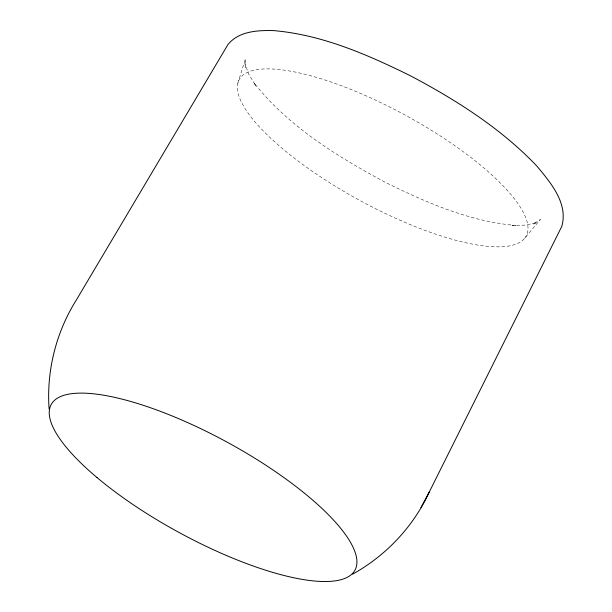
<?xml version="1.0" encoding="UTF-8"?>
<svg xmlns="http://www.w3.org/2000/svg" width="612" height="612" viewBox="0 0 612 612"><rect width="100%" height="100%" fill="white"/><g stroke="black" fill="none" stroke-linecap="round" stroke-linejoin="round"><path stroke-width="0.46" stroke-dasharray="3.06 2.29" d="M237.831 83.301L245.443 58.775L245.42 67.557L244.915 63.403L248.617 74.014L255.969 86.07L254.041 82.957C288.497 126.546 337.013 156.274 385.3 182.345C426.357 202.603 469.58 221.483 515.694 225.438L512.03 225.499L526.068 225.101L536.923 222.424L533.159 224.244L540.45 219.417L523.956 239.108A163.404 48.317 28.6 0 1 282.545 148.678A163.404 48.317 28.6 0 1 341.557 85.81A163.404 48.317 28.6 0 1 523.956 239.108"/><path stroke-width="0.92" d="M352.627 574.178C386.172 555.489 413.536 526.542 429.509 491.551L561.801 226.363C568.364 203.329 550.632 182.636 536.915 166.12C500.976 128.382 456.414 100.123 410.621 75.873C367.491 54.59 322.08 34.762 273.64 30.6C257.644 30.248 238.864 31.067 227.947 44.561L76.691 299.429C56.143 331.911 46.405 370.528 49.075 408.877M420.964 507.524L429.509 491.551M97.048 477.582A173.005 51.163 28.6 0 0 352.642 573.329A173.005 51.163 28.6 0 0 159.518 411.019A173.005 51.163 28.6 0 0 97.048 477.582"/></g></svg>
